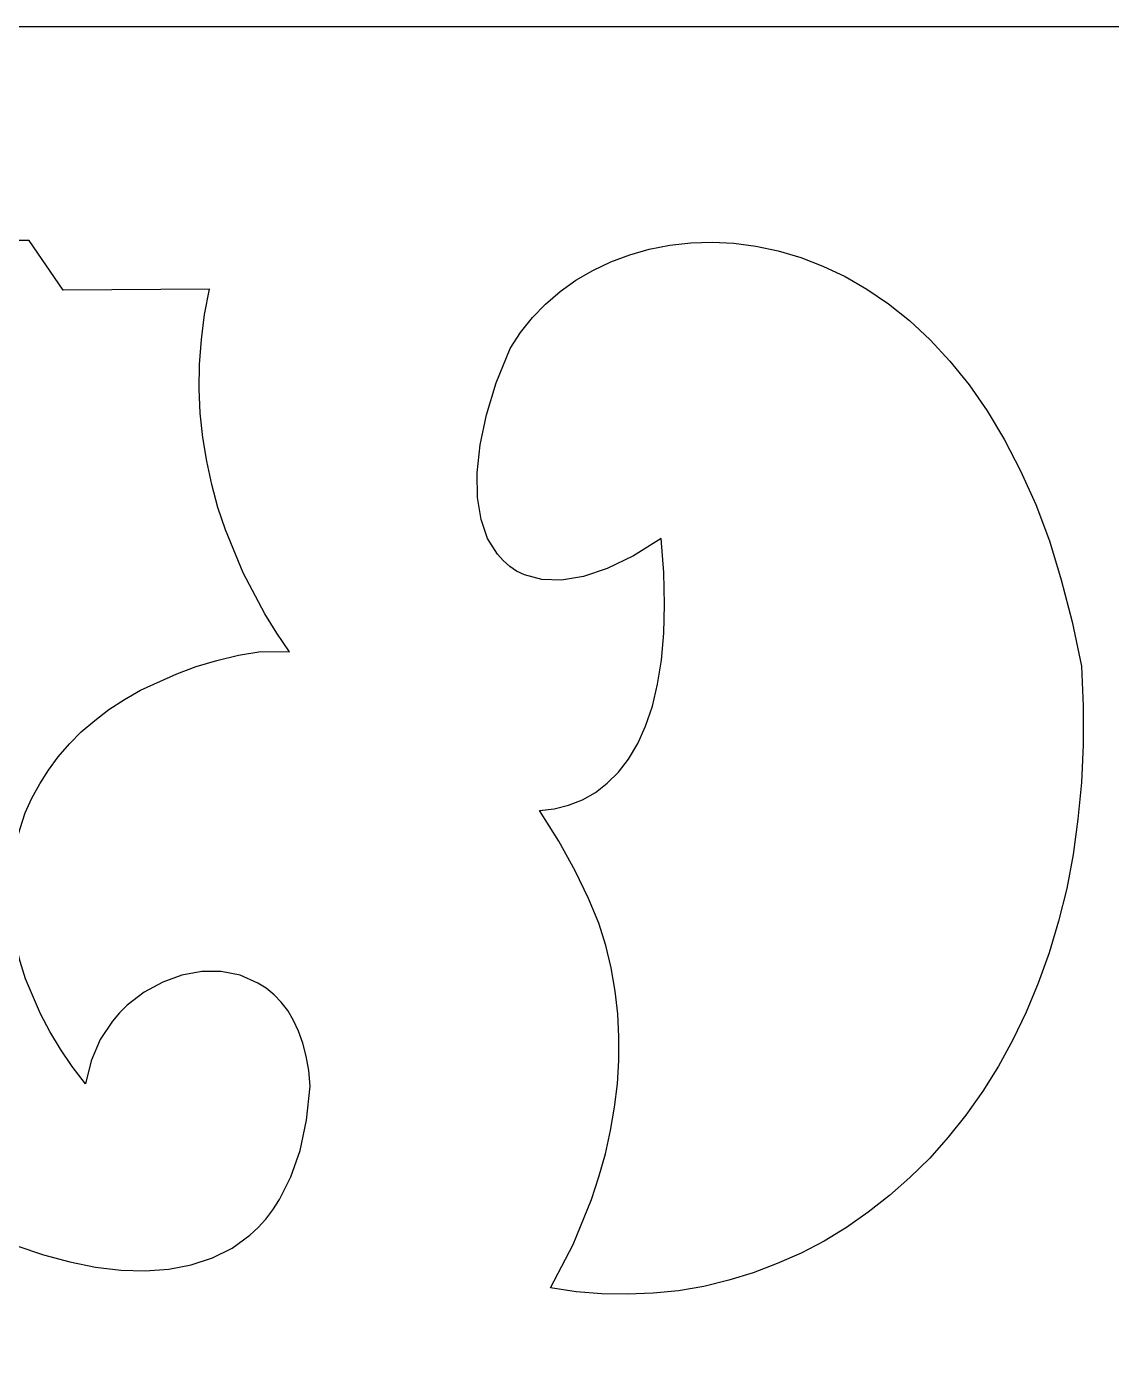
# Model space of a CAD drawing. Header units: centimetres. Extents: x -27.5 to -22.9, y -3.7 to 9.5.
# Drawn here: x -25.324 to -24.315, y 8.252 to 9.5 of the extents above; entities that cross this region are included whole.
import ezdxf

# ---------------------------------------------------------------- set-up
doc = ezdxf.new("R2010")
doc.units = ezdxf.units.CM
doc.header["$MEASUREMENT"] = 0
doc.layers.add('layer 1', color=7, linetype='Continuous')

msp = doc.modelspace()

# ---------------------------------------------------------------- linework, layer by layer
at = {"layer": 'layer 1', "color": 250}
for points, knots in [([(-27.5, 9.5), (-27.5, 9.5), (-27.5, 9.5), (-27.5, 9.5), (-27.5, 9.5), (-27.5, 9.5), (-22.86321, 9.5), (-22.86321, 9.5), (-22.86321, 9.5), (-22.86321, 9.5), (-22.86321, -3.74711), (-22.86321, -3.74711), (-22.86321, -3.74711), (-22.86321, -3.74711), (-27.5, -3.74711), (-27.5, -3.74711), (-27.5, -3.74711), (-27.5, -3.74711), (-27.5, 9.5), (-27.5, 9.5)], [0, 0, 0, 0, 0.1666667, 0.1666667, 0.1666667, 0.1666667, 0.3333333, 0.3333333, 0.3333333, 0.3333333, 0.5, 0.5, 0.5, 0.5, 0.6666667, 0.6666667, 0.6666667, 0.6666667, 1, 1, 1, 1]), ([(-26.00084, 9.30112), (-26.00084, 9.30112), (-26.00084, 9.30112), (-26.00084, 9.30112), (-26.00084, 9.30112), (-26.00084, 9.30112), (-25.32211, 9.30112), (-25.32211, 9.30112), (-25.32211, 9.30112), (-25.32211, 9.30112), (-25.29048, 9.25469), (-25.29048, 9.25469), (-25.29048, 9.25469), (-25.29048, 9.25469), (-25.15418, 9.25569), (-25.15418, 9.25569), (-25.15418, 9.25569), (-25.15418, 9.25569), (-25.15889, 9.23213), (-25.15889, 9.23213), (-25.15889, 9.23213), (-25.15889, 9.23213), (-25.16192, 9.2089), (-25.16192, 9.2089), (-25.16192, 9.2089), (-25.16192, 9.2089), (-25.1636, 9.1857), (-25.1636, 9.1857), (-25.1636, 9.1857), (-25.1636, 9.1857), (-25.16394, 9.16281), (-25.16394, 9.16281), (-25.16394, 9.16281), (-25.16394, 9.16281), (-25.16294, 9.14027), (-25.16294, 9.14027), (-25.16294, 9.14027), (-25.16294, 9.14027), (-25.16057, 9.11771), (-25.16057, 9.11771), (-25.16057, 9.11771), (-25.16057, 9.11771), (-25.15687, 9.09551), (-25.15687, 9.09551), (-25.15687, 9.09551), (-25.15687, 9.09551), (-25.15216, 9.07398), (-25.15216, 9.07398), (-25.15216, 9.07398), (-25.15216, 9.07398), (-25.14643, 9.05243), (-25.14643, 9.05243), (-25.14643, 9.05243), (-25.14643, 9.05243), (-25.13938, 9.03157), (-25.13938, 9.03157), (-25.13938, 9.03157), (-25.13938, 9.03157), (-25.12288, 8.99153), (-25.12288, 8.99153), (-25.12288, 8.99153), (-25.12288, 8.99153), (-25.1027, 8.95351), (-25.1027, 8.95351), (-25.1027, 8.95351), (-25.1027, 8.95351), (-25.09159, 8.93533), (-25.09159, 8.93533), (-25.09159, 8.93533), (-25.09159, 8.93533), (-25.07981, 8.91817), (-25.07981, 8.91817), (-25.07981, 8.91817), (-25.07981, 8.91817), (-25.1064, 8.91851), (-25.1064, 8.91851), (-25.1064, 8.91851), (-25.1064, 8.91851), (-25.12725, 8.91481), (-25.12725, 8.91481), (-25.12725, 8.91481), (-25.12725, 8.91481), (-25.14745, 8.91008), (-25.14745, 8.91008), (-25.14745, 8.91008), (-25.14745, 8.91008), (-25.16662, 8.90436), (-25.16662, 8.90436), (-25.16662, 8.90436), (-25.16662, 8.90436), (-25.18481, 8.89764), (-25.18481, 8.89764), (-25.18481, 8.89764), (-25.18481, 8.89764), (-25.21846, 8.88248), (-25.21846, 8.88248), (-25.21846, 8.88248), (-25.21846, 8.88248), (-25.2336, 8.87375), (-25.2336, 8.87375), (-25.2336, 8.87375), (-25.2336, 8.87375), (-25.24807, 8.86433), (-25.24807, 8.86433), (-25.24807, 8.86433), (-25.24807, 8.86433), (-25.26119, 8.85423), (-25.26119, 8.85423), (-25.26119, 8.85423), (-25.26119, 8.85423), (-25.27365, 8.84346), (-25.27365, 8.84346), (-25.27365, 8.84346), (-25.27365, 8.84346), (-25.28475, 8.83236), (-25.28475, 8.83236), (-25.28475, 8.83236), (-25.28475, 8.83236), (-25.29518, 8.82024), (-25.29518, 8.82024), (-25.29518, 8.82024), (-25.29518, 8.82024), (-25.30428, 8.80778), (-25.30428, 8.80778), (-25.30428, 8.80778), (-25.30428, 8.80778), (-25.31235, 8.795), (-25.31235, 8.795), (-25.31235, 8.795), (-25.31235, 8.795), (-25.31973, 8.78188), (-25.31973, 8.78188), (-25.31973, 8.78188), (-25.31973, 8.78188), (-25.32579, 8.76808), (-25.32579, 8.76808), (-25.32579, 8.76808), (-25.32579, 8.76808), (-25.33052, 8.75362), (-25.33052, 8.75362), (-25.33052, 8.75362), (-25.33052, 8.75362), (-25.33489, 8.73915), (-25.33489, 8.73915), (-25.33489, 8.73915), (-25.33489, 8.73915), (-25.33724, 8.72433), (-25.33724, 8.72433), (-25.33724, 8.72433), (-25.33724, 8.72433), (-25.33892, 8.70919), (-25.33892, 8.70919), (-25.33892, 8.70919), (-25.33892, 8.70919), (-25.33959, 8.69371), (-25.33959, 8.69371), (-25.33959, 8.69371), (-25.33959, 8.69371), (-25.33892, 8.67789), (-25.33892, 8.67789), (-25.33892, 8.67789), (-25.33892, 8.67789), (-25.33724, 8.66208), (-25.33724, 8.66208), (-25.33724, 8.66208), (-25.33724, 8.66208), (-25.33489, 8.64626), (-25.33489, 8.64626), (-25.33489, 8.64626), (-25.33489, 8.64626), (-25.33052, 8.62978), (-25.33052, 8.62978), (-25.33052, 8.62978), (-25.33052, 8.62978), (-25.32546, 8.61361), (-25.32546, 8.61361), (-25.32546, 8.61361), (-25.32546, 8.61361), (-25.31166, 8.58098), (-25.31166, 8.58098), (-25.31166, 8.58098), (-25.31166, 8.58098), (-25.30292, 8.5645), (-25.30292, 8.5645), (-25.30292, 8.5645), (-25.30292, 8.5645), (-25.29316, 8.54799), (-25.29316, 8.54799), (-25.29316, 8.54799), (-25.29316, 8.54799), (-25.28205, 8.53185), (-25.28205, 8.53185), (-25.28205, 8.53185), (-25.28205, 8.53185), (-25.26961, 8.5157), (-25.26961, 8.5157), (-25.26961, 8.5157), (-25.26961, 8.5157), (-25.26456, 8.53724), (-25.26456, 8.53724), (-25.26456, 8.53724), (-25.26456, 8.53724), (-25.25614, 8.55709), (-25.25614, 8.55709), (-25.25614, 8.55709), (-25.25614, 8.55709), (-25.2447, 8.57426), (-25.2447, 8.57426), (-25.2447, 8.57426), (-25.2447, 8.57426), (-25.23797, 8.582), (-25.23797, 8.582), (-25.23797, 8.582), (-25.23797, 8.582), (-25.23091, 8.58906), (-25.23091, 8.58906), (-25.23091, 8.58906), (-25.23091, 8.58906), (-25.21508, 8.60117), (-25.21508, 8.60117), (-25.21508, 8.60117), (-25.21508, 8.60117), (-25.19792, 8.61059), (-25.19792, 8.61059), (-25.19792, 8.61059), (-25.19792, 8.61059), (-25.18009, 8.61698), (-25.18009, 8.61698), (-25.18009, 8.61698), (-25.18009, 8.61698), (-25.16158, 8.62035), (-25.16158, 8.62035), (-25.16158, 8.62035), (-25.16158, 8.62035), (-25.14342, 8.62035), (-25.14342, 8.62035), (-25.14342, 8.62035), (-25.14342, 8.62035), (-25.12592, 8.61698), (-25.12592, 8.61698), (-25.12592, 8.61698), (-25.12592, 8.61698), (-25.10942, 8.60957), (-25.10942, 8.60957), (-25.10942, 8.60957), (-25.10942, 8.60957), (-25.10168, 8.60488), (-25.10168, 8.60488), (-25.10168, 8.60488), (-25.10168, 8.60488), (-25.09427, 8.59881), (-25.09427, 8.59881), (-25.09427, 8.59881), (-25.09427, 8.59881), (-25.08754, 8.59174), (-25.08754, 8.59174), (-25.08754, 8.59174), (-25.08754, 8.59174), (-25.08149, 8.58402), (-25.08149, 8.58402), (-25.08149, 8.58402), (-25.08149, 8.58402), (-25.0761, 8.57493), (-25.0761, 8.57493), (-25.0761, 8.57493), (-25.0761, 8.57493), (-25.07139, 8.56484), (-25.07139, 8.56484), (-25.07139, 8.56484), (-25.07139, 8.56484), (-25.06736, 8.55372), (-25.06736, 8.55372), (-25.06736, 8.55372), (-25.06736, 8.55372), (-25.06432, 8.54162), (-25.06432, 8.54162), (-25.06432, 8.54162), (-25.06432, 8.54162), (-25.06197, 8.52814), (-25.06197, 8.52814), (-25.06197, 8.52814), (-25.06197, 8.52814), (-25.06064, 8.51368), (-25.06064, 8.51368), (-25.06064, 8.51368), (-25.06064, 8.51368), (-25.06399, 8.48203), (-25.06399, 8.48203), (-25.06399, 8.48203), (-25.06399, 8.48203), (-25.07005, 8.45378), (-25.07005, 8.45378), (-25.07005, 8.45378), (-25.07005, 8.45378), (-25.07847, 8.42922), (-25.07847, 8.42922), (-25.07847, 8.42922), (-25.07847, 8.42922), (-25.08924, 8.40801), (-25.08924, 8.40801), (-25.08924, 8.40801), (-25.08924, 8.40801), (-25.09529, 8.39859), (-25.09529, 8.39859), (-25.09529, 8.39859), (-25.09529, 8.39859), (-25.10202, 8.38984), (-25.10202, 8.38984), (-25.10202, 8.38984), (-25.10202, 8.38984), (-25.10909, 8.38211), (-25.10909, 8.38211), (-25.10909, 8.38211), (-25.10909, 8.38211), (-25.11682, 8.37504), (-25.11682, 8.37504), (-25.11682, 8.37504), (-25.11682, 8.37504), (-25.13331, 8.36292), (-25.13331, 8.36292), (-25.13331, 8.36292), (-25.13331, 8.36292), (-25.1515, 8.35383), (-25.1515, 8.35383), (-25.1515, 8.35383), (-25.1515, 8.35383), (-25.17135, 8.34744), (-25.17135, 8.34744), (-25.17135, 8.34744), (-25.17135, 8.34744), (-25.19222, 8.3434), (-25.19222, 8.3434), (-25.19222, 8.3434), (-25.19222, 8.3434), (-25.21408, 8.34172), (-25.21408, 8.34172), (-25.21408, 8.34172), (-25.21408, 8.34172), (-25.23696, 8.34239), (-25.23696, 8.34239), (-25.23696, 8.34239), (-25.23696, 8.34239), (-25.26051, 8.34509), (-25.26051, 8.34509), (-25.26051, 8.34509), (-25.26051, 8.34509), (-25.28441, 8.35014), (-25.28441, 8.35014), (-25.28441, 8.35014), (-25.28441, 8.35014), (-25.30897, 8.35653), (-25.30897, 8.35653), (-25.30897, 8.35653), (-25.30897, 8.35653), (-25.33353, 8.36494), (-25.33353, 8.36494), (-25.33353, 8.36494), (-25.33353, 8.36494), (-25.34699, 8.37504), (-25.34699, 8.37504), (-25.34699, 8.37504), (-25.34699, 8.37504), (-25.35979, 8.38648), (-25.35979, 8.38648), (-25.35979, 8.38648), (-25.35979, 8.38648), (-25.37122, 8.39859), (-25.37122, 8.39859), (-25.37122, 8.39859), (-25.37122, 8.39859), (-25.382, 8.41205), (-25.382, 8.41205), (-25.382, 8.41205), (-25.382, 8.41205), (-25.39176, 8.42618), (-25.39176, 8.42618), (-25.39176, 8.42618), (-25.39176, 8.42618), (-25.40085, 8.44134), (-25.40085, 8.44134), (-25.40085, 8.44134), (-25.40085, 8.44134), (-25.41734, 8.47396), (-25.41734, 8.47396), (-25.41734, 8.47396), (-25.41734, 8.47396), (-25.43146, 8.50965), (-25.43146, 8.50965), (-25.43146, 8.50965), (-25.43146, 8.50965), (-25.44357, 8.54767), (-25.44357, 8.54767), (-25.44357, 8.54767), (-25.44357, 8.54767), (-25.45502, 8.58771), (-25.45502, 8.58771), (-25.45502, 8.58771), (-25.45502, 8.58771), (-25.46511, 8.62944), (-25.46511, 8.62944), (-25.46511, 8.62944), (-25.46511, 8.62944), (-25.48599, 8.7156), (-25.48599, 8.7156), (-25.48599, 8.7156), (-25.48599, 8.7156), (-25.49707, 8.75934), (-25.49707, 8.75934), (-25.49707, 8.75934), (-25.49707, 8.75934), (-25.50921, 8.80275), (-25.50921, 8.80275), (-25.50921, 8.80275), (-25.50921, 8.80275), (-25.52333, 8.84582), (-25.52333, 8.84582), (-25.52333, 8.84582), (-25.52333, 8.84582), (-25.53981, 8.88787), (-25.53981, 8.88787), (-25.53981, 8.88787), (-25.53981, 8.88787), (-25.55866, 8.9286), (-25.55866, 8.9286), (-25.55866, 8.9286), (-25.55866, 8.9286), (-25.56942, 8.94812), (-25.56942, 8.94812), (-25.56942, 8.94812), (-25.56942, 8.94812), (-25.5812, 8.96731), (-25.5812, 8.96731), (-25.5812, 8.96731), (-25.5812, 8.96731), (-25.6216, 9.02551), (-25.6216, 9.02551), (-25.6216, 9.02551), (-25.6216, 9.02551), (-25.64178, 9.05277), (-25.64178, 9.05277), (-25.64178, 9.05277), (-25.64178, 9.05277), (-25.66265, 9.07868), (-25.66265, 9.07868), (-25.66265, 9.07868), (-25.66265, 9.07868), (-25.68352, 9.10359), (-25.68352, 9.10359), (-25.68352, 9.10359), (-25.68352, 9.10359), (-25.70539, 9.12747), (-25.70539, 9.12747), (-25.70539, 9.12747), (-25.70539, 9.12747), (-25.72793, 9.15004), (-25.72793, 9.15004), (-25.72793, 9.15004), (-25.72793, 9.15004), (-25.75149, 9.17122), (-25.75149, 9.17122), (-25.75149, 9.17122), (-25.75149, 9.17122), (-25.77637, 9.19142), (-25.77637, 9.19142), (-25.77637, 9.19142), (-25.77637, 9.19142), (-25.80297, 9.21058), (-25.80297, 9.21058), (-25.80297, 9.21058), (-25.80297, 9.21058), (-25.8309, 9.22843), (-25.8309, 9.22843), (-25.8309, 9.22843), (-25.8309, 9.22843), (-25.86052, 9.24525), (-25.86052, 9.24525), (-25.86052, 9.24525), (-25.86052, 9.24525), (-25.89215, 9.26107), (-25.89215, 9.26107), (-25.89215, 9.26107), (-25.89215, 9.26107), (-25.92614, 9.27554), (-25.92614, 9.27554), (-25.92614, 9.27554), (-25.92614, 9.27554), (-25.96214, 9.289), (-25.96214, 9.289), (-25.96214, 9.289), (-25.96214, 9.289), (-26.00084, 9.30112), (-26.00084, 9.30112)], [0, 0, 0, 0, 0.0080645, 0.0080645, 0.0080645, 0.0080645, 0.016129, 0.016129, 0.016129, 0.016129, 0.0241935, 0.0241935, 0.0241935, 0.0241935, 0.0322581, 0.0322581, 0.0322581, 0.0322581, 0.0403226, 0.0403226, 0.0403226, 0.0403226, 0.0483871, 0.0483871, 0.0483871, 0.0483871, 0.0564516, 0.0564516, 0.0564516, 0.0564516, 0.0645161, 0.0645161, 0.0645161, 0.0645161, 0.0725806, 0.0725806, 0.0725806, 0.0725806, 0.0806452, 0.0806452, 0.0806452, 0.0806452, 0.0887097, 0.0887097, 0.0887097, 0.0887097, 0.0967742, 0.0967742, 0.0967742, 0.0967742, 0.1048387, 0.1048387, 0.1048387, 0.1048387, 0.1129032, 0.1129032, 0.1129032, 0.1129032, 0.1209677, 0.1209677, 0.1209677, 0.1209677, 0.1290323, 0.1290323, 0.1290323, 0.1290323, 0.1370968, 0.1370968, 0.1370968, 0.1370968, 0.1451613, 0.1451613, 0.1451613, 0.1451613, 0.1532258, 0.1532258, 0.1532258, 0.1532258, 0.1612903, 0.1612903, 0.1612903, 0.1612903, 0.1693548, 0.1693548, 0.1693548, 0.1693548, 0.1774194, 0.1774194, 0.1774194, 0.1774194, 0.1854839, 0.1854839, 0.1854839, 0.1854839, 0.1935484, 0.1935484, 0.1935484, 0.1935484, 0.2016129, 0.2016129, 0.2016129, 0.2016129, 0.2096774, 0.2096774, 0.2096774, 0.2096774, 0.2177419, 0.2177419, 0.2177419, 0.2177419, 0.2258065, 0.2258065, 0.2258065, 0.2258065, 0.233871, 0.233871, 0.233871, 0.233871, 0.2419355, 0.2419355, 0.2419355, 0.2419355, 0.25, 0.25, 0.25, 0.25, 0.2580645, 0.2580645, 0.2580645, 0.2580645, 0.266129, 0.266129, 0.266129, 0.266129, 0.2741935, 0.2741935, 0.2741935, 0.2741935, 0.2822581, 0.2822581, 0.2822581, 0.2822581, 0.2903226, 0.2903226, 0.2903226, 0.2903226, 0.2983871, 0.2983871, 0.2983871, 0.2983871, 0.3064516, 0.3064516, 0.3064516, 0.3064516, 0.3145161, 0.3145161, 0.3145161, 0.3145161, 0.3225806, 0.3225806, 0.3225806, 0.3225806, 0.3306452, 0.3306452, 0.3306452, 0.3306452, 0.3387097, 0.3387097, 0.3387097, 0.3387097, 0.3467742, 0.3467742, 0.3467742, 0.3467742, 0.3548387, 0.3548387, 0.3548387, 0.3548387, 0.3629032, 0.3629032, 0.3629032, 0.3629032, 0.3709677, 0.3709677, 0.3709677, 0.3709677, 0.3790323, 0.3790323, 0.3790323, 0.3790323, 0.3870968, 0.3870968, 0.3870968, 0.3870968, 0.3951613, 0.3951613, 0.3951613, 0.3951613, 0.4032258, 0.4032258, 0.4032258, 0.4032258, 0.4112903, 0.4112903, 0.4112903, 0.4112903, 0.4193548, 0.4193548, 0.4193548, 0.4193548, 0.4274194, 0.4274194, 0.4274194, 0.4274194, 0.4354839, 0.4354839, 0.4354839, 0.4354839, 0.4435484, 0.4435484, 0.4435484, 0.4435484, 0.4516129, 0.4516129, 0.4516129, 0.4516129, 0.4596774, 0.4596774, 0.4596774, 0.4596774, 0.4677419, 0.4677419, 0.4677419, 0.4677419, 0.4758065, 0.4758065, 0.4758065, 0.4758065, 0.483871, 0.483871, 0.483871, 0.483871, 0.4919355, 0.4919355, 0.4919355, 0.4919355, 0.5, 0.5, 0.5, 0.5, 0.5080645, 0.5080645, 0.5080645, 0.5080645, 0.516129, 0.516129, 0.516129, 0.516129, 0.5241935, 0.5241935, 0.5241935, 0.5241935, 0.5322581, 0.5322581, 0.5322581, 0.5322581, 0.5403226, 0.5403226, 0.5403226, 0.5403226, 0.5483871, 0.5483871, 0.5483871, 0.5483871, 0.5564516, 0.5564516, 0.5564516, 0.5564516, 0.5645161, 0.5645161, 0.5645161, 0.5645161, 0.5725806, 0.5725806, 0.5725806, 0.5725806, 0.5806452, 0.5806452, 0.5806452, 0.5806452, 0.5887097, 0.5887097, 0.5887097, 0.5887097, 0.5967742, 0.5967742, 0.5967742, 0.5967742, 0.6048387, 0.6048387, 0.6048387, 0.6048387, 0.6129032, 0.6129032, 0.6129032, 0.6129032, 0.6209677, 0.6209677, 0.6209677, 0.6209677, 0.6290323, 0.6290323, 0.6290323, 0.6290323, 0.6370968, 0.6370968, 0.6370968, 0.6370968, 0.6451613, 0.6451613, 0.6451613, 0.6451613, 0.6532258, 0.6532258, 0.6532258, 0.6532258, 0.6612903, 0.6612903, 0.6612903, 0.6612903, 0.6693548, 0.6693548, 0.6693548, 0.6693548, 0.6774194, 0.6774194, 0.6774194, 0.6774194, 0.6854839, 0.6854839, 0.6854839, 0.6854839, 0.6935484, 0.6935484, 0.6935484, 0.6935484, 0.7016129, 0.7016129, 0.7016129, 0.7016129, 0.7096774, 0.7096774, 0.7096774, 0.7096774, 0.7177419, 0.7177419, 0.7177419, 0.7177419, 0.7258065, 0.7258065, 0.7258065, 0.7258065, 0.733871, 0.733871, 0.733871, 0.733871, 0.7419355, 0.7419355, 0.7419355, 0.7419355, 0.75, 0.75, 0.75, 0.75, 0.7580645, 0.7580645, 0.7580645, 0.7580645, 0.766129, 0.766129, 0.766129, 0.766129, 0.7741935, 0.7741935, 0.7741935, 0.7741935, 0.7822581, 0.7822581, 0.7822581, 0.7822581, 0.7903226, 0.7903226, 0.7903226, 0.7903226, 0.7983871, 0.7983871, 0.7983871, 0.7983871, 0.8064516, 0.8064516, 0.8064516, 0.8064516, 0.8145161, 0.8145161, 0.8145161, 0.8145161, 0.8225806, 0.8225806, 0.8225806, 0.8225806, 0.8306452, 0.8306452, 0.8306452, 0.8306452, 0.8387097, 0.8387097, 0.8387097, 0.8387097, 0.8467742, 0.8467742, 0.8467742, 0.8467742, 0.8548387, 0.8548387, 0.8548387, 0.8548387, 0.8629032, 0.8629032, 0.8629032, 0.8629032, 0.8709677, 0.8709677, 0.8709677, 0.8709677, 0.8790323, 0.8790323, 0.8790323, 0.8790323, 0.8870968, 0.8870968, 0.8870968, 0.8870968, 0.8951613, 0.8951613, 0.8951613, 0.8951613, 0.9032258, 0.9032258, 0.9032258, 0.9032258, 0.9112903, 0.9112903, 0.9112903, 0.9112903, 0.9193548, 0.9193548, 0.9193548, 0.9193548, 0.9274194, 0.9274194, 0.9274194, 0.9274194, 0.9354839, 0.9354839, 0.9354839, 0.9354839, 0.9435484, 0.9435484, 0.9435484, 0.9435484, 0.9516129, 0.9516129, 0.9516129, 0.9516129, 0.9596774, 0.9596774, 0.9596774, 0.9596774, 0.9677419, 0.9677419, 0.9677419, 0.9677419, 0.9758065, 0.9758065, 0.9758065, 0.9758065, 0.983871, 0.983871, 0.983871, 0.983871, 1, 1, 1, 1]), ([(-24.83686, 8.3259), (-24.83686, 8.3259), (-24.83686, 8.3259), (-24.83686, 8.3259), (-24.83686, 8.3259), (-24.83686, 8.3259), (-24.81297, 8.3222), (-24.81297, 8.3222), (-24.81297, 8.3222), (-24.81297, 8.3222), (-24.78906, 8.32019), (-24.78906, 8.32019), (-24.78906, 8.32019), (-24.78906, 8.32019), (-24.76517, 8.31985), (-24.76517, 8.31985), (-24.76517, 8.31985), (-24.76517, 8.31985), (-24.74127, 8.32087), (-24.74127, 8.32087), (-24.74127, 8.32087), (-24.74127, 8.32087), (-24.71772, 8.32322), (-24.71772, 8.32322), (-24.71772, 8.32322), (-24.71772, 8.32322), (-24.69417, 8.32726), (-24.69417, 8.32726), (-24.69417, 8.32726), (-24.69417, 8.32726), (-24.67094, 8.33297), (-24.67094, 8.33297), (-24.67094, 8.33297), (-24.67094, 8.33297), (-24.64808, 8.3397), (-24.64808, 8.3397), (-24.64808, 8.3397), (-24.64808, 8.3397), (-24.62585, 8.34846), (-24.62585, 8.34846), (-24.62585, 8.34846), (-24.62585, 8.34846), (-24.60365, 8.35822), (-24.60365, 8.35822), (-24.60365, 8.35822), (-24.60365, 8.35822), (-24.58212, 8.36931), (-24.58212, 8.36931), (-24.58212, 8.36931), (-24.58212, 8.36931), (-24.56124, 8.38211), (-24.56124, 8.38211), (-24.56124, 8.38211), (-24.56124, 8.38211), (-24.54105, 8.39624), (-24.54105, 8.39624), (-24.54105, 8.39624), (-24.54105, 8.39624), (-24.5212, 8.41172), (-24.5212, 8.41172), (-24.5212, 8.41172), (-24.5212, 8.41172), (-24.50235, 8.42854), (-24.50235, 8.42854), (-24.50235, 8.42854), (-24.50235, 8.42854), (-24.48385, 8.44673), (-24.48385, 8.44673), (-24.48385, 8.44673), (-24.48385, 8.44673), (-24.46668, 8.46624), (-24.46668, 8.46624), (-24.46668, 8.46624), (-24.46668, 8.46624), (-24.4502, 8.48676), (-24.4502, 8.48676), (-24.4502, 8.48676), (-24.4502, 8.48676), (-24.43438, 8.50897), (-24.43438, 8.50897), (-24.43438, 8.50897), (-24.43438, 8.50897), (-24.41992, 8.53219), (-24.41992, 8.53219), (-24.41992, 8.53219), (-24.41992, 8.53219), (-24.40646, 8.55676), (-24.40646, 8.55676), (-24.40646, 8.55676), (-24.40646, 8.55676), (-24.394, 8.58267), (-24.394, 8.58267), (-24.394, 8.58267), (-24.394, 8.58267), (-24.3829, 8.60957), (-24.3829, 8.60957), (-24.3829, 8.60957), (-24.3829, 8.60957), (-24.37281, 8.63786), (-24.37281, 8.63786), (-24.37281, 8.63786), (-24.37281, 8.63786), (-24.36405, 8.66714), (-24.36405, 8.66714), (-24.36405, 8.66714), (-24.36405, 8.66714), (-24.35631, 8.69777), (-24.35631, 8.69777), (-24.35631, 8.69777), (-24.35631, 8.69777), (-24.35025, 8.72939), (-24.35025, 8.72939), (-24.35025, 8.72939), (-24.35025, 8.72939), (-24.34588, 8.76235), (-24.34588, 8.76235), (-24.34588, 8.76235), (-24.34588, 8.76235), (-24.34252, 8.79634), (-24.34252, 8.79634), (-24.34252, 8.79634), (-24.34252, 8.79634), (-24.34116, 8.83134), (-24.34116, 8.83134), (-24.34116, 8.83134), (-24.34116, 8.83134), (-24.34116, 8.86736), (-24.34116, 8.86736), (-24.34116, 8.86736), (-24.34116, 8.86736), (-24.34252, 8.90471), (-24.34252, 8.90471), (-24.34252, 8.90471), (-24.34252, 8.90471), (-24.35125, 8.9461), (-24.35125, 8.9461), (-24.35125, 8.9461), (-24.35125, 8.9461), (-24.36137, 8.98514), (-24.36137, 8.98514), (-24.36137, 8.98514), (-24.36137, 8.98514), (-24.37246, 9.02147), (-24.37246, 9.02147), (-24.37246, 9.02147), (-24.37246, 9.02147), (-24.38525, 9.05512), (-24.38525, 9.05512), (-24.38525, 9.05512), (-24.38525, 9.05512), (-24.39939, 9.08642), (-24.39939, 9.08642), (-24.39939, 9.08642), (-24.39939, 9.08642), (-24.4142, 9.11537), (-24.4142, 9.11537), (-24.4142, 9.11537), (-24.4142, 9.11537), (-24.43034, 9.14229), (-24.43034, 9.14229), (-24.43034, 9.14229), (-24.43034, 9.14229), (-24.44717, 9.16651), (-24.44717, 9.16651), (-24.44717, 9.16651), (-24.44717, 9.16651), (-24.465, 9.18872), (-24.465, 9.18872), (-24.465, 9.18872), (-24.465, 9.18872), (-24.48352, 9.20857), (-24.48352, 9.20857), (-24.48352, 9.20857), (-24.48352, 9.20857), (-24.5027, 9.22642), (-24.5027, 9.22642), (-24.5027, 9.22642), (-24.5027, 9.22642), (-24.52222, 9.24222), (-24.52222, 9.24222), (-24.52222, 9.24222), (-24.52222, 9.24222), (-24.5424, 9.25569), (-24.5424, 9.25569), (-24.5424, 9.25569), (-24.5424, 9.25569), (-24.56259, 9.26746), (-24.56259, 9.26746), (-24.56259, 9.26746), (-24.56259, 9.26746), (-24.58344, 9.27722), (-24.58344, 9.27722), (-24.58344, 9.27722), (-24.58344, 9.27722), (-24.60398, 9.28529), (-24.60398, 9.28529), (-24.60398, 9.28529), (-24.60398, 9.28529), (-24.62485, 9.29137), (-24.62485, 9.29137), (-24.62485, 9.29137), (-24.62485, 9.29137), (-24.6457, 9.29573), (-24.6457, 9.29573), (-24.6457, 9.29573), (-24.6457, 9.29573), (-24.66624, 9.29842), (-24.66624, 9.29842), (-24.66624, 9.29842), (-24.66624, 9.29842), (-24.68643, 9.29944), (-24.68643, 9.29944), (-24.68643, 9.29944), (-24.68643, 9.29944), (-24.70628, 9.29876), (-24.70628, 9.29876), (-24.70628, 9.29876), (-24.70628, 9.29876), (-24.7258, 9.29674), (-24.7258, 9.29674), (-24.7258, 9.29674), (-24.7258, 9.29674), (-24.74498, 9.29305), (-24.74498, 9.29305), (-24.74498, 9.29305), (-24.74498, 9.29305), (-24.76315, 9.28764), (-24.76315, 9.28764), (-24.76315, 9.28764), (-24.76315, 9.28764), (-24.78065, 9.28125), (-24.78065, 9.28125), (-24.78065, 9.28125), (-24.78065, 9.28125), (-24.79748, 9.27318), (-24.79748, 9.27318), (-24.79748, 9.27318), (-24.79748, 9.27318), (-24.8133, 9.26409), (-24.8133, 9.26409), (-24.8133, 9.26409), (-24.8133, 9.26409), (-24.82777, 9.25366), (-24.82777, 9.25366), (-24.82777, 9.25366), (-24.82777, 9.25366), (-24.84157, 9.24189), (-24.84157, 9.24189), (-24.84157, 9.24189), (-24.84157, 9.24189), (-24.85367, 9.22944), (-24.85367, 9.22944), (-24.85367, 9.22944), (-24.85367, 9.22944), (-24.86479, 9.21531), (-24.86479, 9.21531), (-24.86479, 9.21531), (-24.86479, 9.21531), (-24.87454, 9.20052), (-24.87454, 9.20052), (-24.87454, 9.20052), (-24.87454, 9.20052), (-24.88732, 9.16853), (-24.88732, 9.16853), (-24.88732, 9.16853), (-24.88732, 9.16853), (-24.89642, 9.13859), (-24.89642, 9.13859), (-24.89642, 9.13859), (-24.89642, 9.13859), (-24.90247, 9.11064), (-24.90247, 9.11064), (-24.90247, 9.11064), (-24.90247, 9.11064), (-24.90515, 9.08474), (-24.90515, 9.08474), (-24.90515, 9.08474), (-24.90515, 9.08474), (-24.90483, 9.06186), (-24.90483, 9.06186), (-24.90483, 9.06186), (-24.90483, 9.06186), (-24.90145, 9.04133), (-24.90145, 9.04133), (-24.90145, 9.04133), (-24.90145, 9.04133), (-24.89539, 9.02349), (-24.89539, 9.02349), (-24.89539, 9.02349), (-24.89539, 9.02349), (-24.88632, 9.00903), (-24.88632, 9.00903), (-24.88632, 9.00903), (-24.88632, 9.00903), (-24.88093, 9.00297), (-24.88093, 9.00297), (-24.88093, 9.00297), (-24.88093, 9.00297), (-24.87488, 8.99758), (-24.87488, 8.99758), (-24.87488, 8.99758), (-24.87488, 8.99758), (-24.86847, 8.99321), (-24.86847, 8.99321), (-24.86847, 8.99321), (-24.86847, 8.99321), (-24.86108, 8.98985), (-24.86108, 8.98985), (-24.86108, 8.98985), (-24.86108, 8.98985), (-24.84491, 8.98548), (-24.84491, 8.98548), (-24.84491, 8.98548), (-24.84491, 8.98548), (-24.82677, 8.98478), (-24.82677, 8.98478), (-24.82677, 8.98478), (-24.82677, 8.98478), (-24.80623, 8.98816), (-24.80623, 8.98816), (-24.80623, 8.98816), (-24.80623, 8.98816), (-24.784, 8.99556), (-24.784, 8.99556), (-24.784, 8.99556), (-24.784, 8.99556), (-24.75978, 9.00734), (-24.75978, 9.00734), (-24.75978, 9.00734), (-24.75978, 9.00734), (-24.73388, 9.02349), (-24.73388, 9.02349), (-24.73388, 9.02349), (-24.73388, 9.02349), (-24.73152, 8.99186), (-24.73152, 8.99186), (-24.73152, 8.99186), (-24.73152, 8.99186), (-24.73085, 8.96225), (-24.73085, 8.96225), (-24.73085, 8.96225), (-24.73085, 8.96225), (-24.73152, 8.93533), (-24.73152, 8.93533), (-24.73152, 8.93533), (-24.73152, 8.93533), (-24.73354, 8.91044), (-24.73354, 8.91044), (-24.73354, 8.91044), (-24.73354, 8.91044), (-24.73724, 8.88787), (-24.73724, 8.88787), (-24.73724, 8.88787), (-24.73724, 8.88787), (-24.74195, 8.86736), (-24.74195, 8.86736), (-24.74195, 8.86736), (-24.74195, 8.86736), (-24.74834, 8.84884), (-24.74834, 8.84884), (-24.74834, 8.84884), (-24.74834, 8.84884), (-24.75574, 8.8327), (-24.75574, 8.8327), (-24.75574, 8.8327), (-24.75574, 8.8327), (-24.76417, 8.81823), (-24.76417, 8.81823), (-24.76417, 8.81823), (-24.76417, 8.81823), (-24.77358, 8.8061), (-24.77358, 8.8061), (-24.77358, 8.8061), (-24.77358, 8.8061), (-24.784, 8.79567), (-24.784, 8.79567), (-24.784, 8.79567), (-24.784, 8.79567), (-24.79512, 8.78693), (-24.79512, 8.78693), (-24.79512, 8.78693), (-24.79512, 8.78693), (-24.80724, 8.78019), (-24.80724, 8.78019), (-24.80724, 8.78019), (-24.80724, 8.78019), (-24.82002, 8.77515), (-24.82002, 8.77515), (-24.82002, 8.77515), (-24.82002, 8.77515), (-24.83348, 8.77178), (-24.83348, 8.77178), (-24.83348, 8.77178), (-24.83348, 8.77178), (-24.84728, 8.77043), (-24.84728, 8.77043), (-24.84728, 8.77043), (-24.84728, 8.77043), (-24.82911, 8.74184), (-24.82911, 8.74184), (-24.82911, 8.74184), (-24.82911, 8.74184), (-24.81397, 8.71425), (-24.81397, 8.71425), (-24.81397, 8.71425), (-24.81397, 8.71425), (-24.80152, 8.68834), (-24.80152, 8.68834), (-24.80152, 8.68834), (-24.80152, 8.68834), (-24.79177, 8.66545), (-24.79177, 8.66545), (-24.79177, 8.66545), (-24.79177, 8.66545), (-24.78536, 8.64458), (-24.78536, 8.64458), (-24.78536, 8.64458), (-24.78536, 8.64458), (-24.78032, 8.62373), (-24.78032, 8.62373), (-24.78032, 8.62373), (-24.78032, 8.62373), (-24.77661, 8.60219), (-24.77661, 8.60219), (-24.77661, 8.60219), (-24.77661, 8.60219), (-24.77426, 8.58098), (-24.77426, 8.58098), (-24.77426, 8.58098), (-24.77426, 8.58098), (-24.77324, 8.55945), (-24.77324, 8.55945), (-24.77324, 8.55945), (-24.77324, 8.55945), (-24.77324, 8.53757), (-24.77324, 8.53757), (-24.77324, 8.53757), (-24.77324, 8.53757), (-24.7746, 8.5157), (-24.7746, 8.5157), (-24.7746, 8.5157), (-24.7746, 8.5157), (-24.77729, 8.49417), (-24.77729, 8.49417), (-24.77729, 8.49417), (-24.77729, 8.49417), (-24.78098, 8.47228), (-24.78098, 8.47228), (-24.78098, 8.47228), (-24.78098, 8.47228), (-24.78569, 8.45076), (-24.78569, 8.45076), (-24.78569, 8.45076), (-24.78569, 8.45076), (-24.79177, 8.42922), (-24.79177, 8.42922), (-24.79177, 8.42922), (-24.79177, 8.42922), (-24.79882, 8.40801), (-24.79882, 8.40801), (-24.79882, 8.40801), (-24.79882, 8.40801), (-24.81565, 8.3663), (-24.81565, 8.3663), (-24.81565, 8.3663), (-24.81565, 8.3663), (-24.83686, 8.3259), (-24.83686, 8.3259)], [0, 0, 0, 0, 0.0084746, 0.0084746, 0.0084746, 0.0084746, 0.0169492, 0.0169492, 0.0169492, 0.0169492, 0.0254237, 0.0254237, 0.0254237, 0.0254237, 0.0338983, 0.0338983, 0.0338983, 0.0338983, 0.0423729, 0.0423729, 0.0423729, 0.0423729, 0.0508475, 0.0508475, 0.0508475, 0.0508475, 0.059322, 0.059322, 0.059322, 0.059322, 0.0677966, 0.0677966, 0.0677966, 0.0677966, 0.0762712, 0.0762712, 0.0762712, 0.0762712, 0.0847458, 0.0847458, 0.0847458, 0.0847458, 0.0932203, 0.0932203, 0.0932203, 0.0932203, 0.1016949, 0.1016949, 0.1016949, 0.1016949, 0.1101695, 0.1101695, 0.1101695, 0.1101695, 0.1186441, 0.1186441, 0.1186441, 0.1186441, 0.1271186, 0.1271186, 0.1271186, 0.1271186, 0.1355932, 0.1355932, 0.1355932, 0.1355932, 0.1440678, 0.1440678, 0.1440678, 0.1440678, 0.1525424, 0.1525424, 0.1525424, 0.1525424, 0.1610169, 0.1610169, 0.1610169, 0.1610169, 0.1694915, 0.1694915, 0.1694915, 0.1694915, 0.1779661, 0.1779661, 0.1779661, 0.1779661, 0.1864407, 0.1864407, 0.1864407, 0.1864407, 0.1949153, 0.1949153, 0.1949153, 0.1949153, 0.2033898, 0.2033898, 0.2033898, 0.2033898, 0.2118644, 0.2118644, 0.2118644, 0.2118644, 0.220339, 0.220339, 0.220339, 0.220339, 0.2288136, 0.2288136, 0.2288136, 0.2288136, 0.2372881, 0.2372881, 0.2372881, 0.2372881, 0.2457627, 0.2457627, 0.2457627, 0.2457627, 0.2542373, 0.2542373, 0.2542373, 0.2542373, 0.2627119, 0.2627119, 0.2627119, 0.2627119, 0.2711864, 0.2711864, 0.2711864, 0.2711864, 0.279661, 0.279661, 0.279661, 0.279661, 0.2881356, 0.2881356, 0.2881356, 0.2881356, 0.2966102, 0.2966102, 0.2966102, 0.2966102, 0.3050847, 0.3050847, 0.3050847, 0.3050847, 0.3135593, 0.3135593, 0.3135593, 0.3135593, 0.3220339, 0.3220339, 0.3220339, 0.3220339, 0.3305085, 0.3305085, 0.3305085, 0.3305085, 0.3389831, 0.3389831, 0.3389831, 0.3389831, 0.3474576, 0.3474576, 0.3474576, 0.3474576, 0.3559322, 0.3559322, 0.3559322, 0.3559322, 0.3644068, 0.3644068, 0.3644068, 0.3644068, 0.3728814, 0.3728814, 0.3728814, 0.3728814, 0.3813559, 0.3813559, 0.3813559, 0.3813559, 0.3898305, 0.3898305, 0.3898305, 0.3898305, 0.3983051, 0.3983051, 0.3983051, 0.3983051, 0.4067797, 0.4067797, 0.4067797, 0.4067797, 0.4152542, 0.4152542, 0.4152542, 0.4152542, 0.4237288, 0.4237288, 0.4237288, 0.4237288, 0.4322034, 0.4322034, 0.4322034, 0.4322034, 0.440678, 0.440678, 0.440678, 0.440678, 0.4491525, 0.4491525, 0.4491525, 0.4491525, 0.4576271, 0.4576271, 0.4576271, 0.4576271, 0.4661017, 0.4661017, 0.4661017, 0.4661017, 0.4745763, 0.4745763, 0.4745763, 0.4745763, 0.4830508, 0.4830508, 0.4830508, 0.4830508, 0.4915254, 0.4915254, 0.4915254, 0.4915254, 0.5, 0.5, 0.5, 0.5, 0.5084746, 0.5084746, 0.5084746, 0.5084746, 0.5169492, 0.5169492, 0.5169492, 0.5169492, 0.5254237, 0.5254237, 0.5254237, 0.5254237, 0.5338983, 0.5338983, 0.5338983, 0.5338983, 0.5423729, 0.5423729, 0.5423729, 0.5423729, 0.5508475, 0.5508475, 0.5508475, 0.5508475, 0.559322, 0.559322, 0.559322, 0.559322, 0.5677966, 0.5677966, 0.5677966, 0.5677966, 0.5762712, 0.5762712, 0.5762712, 0.5762712, 0.5847458, 0.5847458, 0.5847458, 0.5847458, 0.5932203, 0.5932203, 0.5932203, 0.5932203, 0.6016949, 0.6016949, 0.6016949, 0.6016949, 0.6101695, 0.6101695, 0.6101695, 0.6101695, 0.6186441, 0.6186441, 0.6186441, 0.6186441, 0.6271186, 0.6271186, 0.6271186, 0.6271186, 0.6355932, 0.6355932, 0.6355932, 0.6355932, 0.6440678, 0.6440678, 0.6440678, 0.6440678, 0.6525424, 0.6525424, 0.6525424, 0.6525424, 0.6610169, 0.6610169, 0.6610169, 0.6610169, 0.6694915, 0.6694915, 0.6694915, 0.6694915, 0.6779661, 0.6779661, 0.6779661, 0.6779661, 0.6864407, 0.6864407, 0.6864407, 0.6864407, 0.6949153, 0.6949153, 0.6949153, 0.6949153, 0.7033898, 0.7033898, 0.7033898, 0.7033898, 0.7118644, 0.7118644, 0.7118644, 0.7118644, 0.720339, 0.720339, 0.720339, 0.720339, 0.7288136, 0.7288136, 0.7288136, 0.7288136, 0.7372881, 0.7372881, 0.7372881, 0.7372881, 0.7457627, 0.7457627, 0.7457627, 0.7457627, 0.7542373, 0.7542373, 0.7542373, 0.7542373, 0.7627119, 0.7627119, 0.7627119, 0.7627119, 0.7711864, 0.7711864, 0.7711864, 0.7711864, 0.779661, 0.779661, 0.779661, 0.779661, 0.7881356, 0.7881356, 0.7881356, 0.7881356, 0.7966102, 0.7966102, 0.7966102, 0.7966102, 0.8050847, 0.8050847, 0.8050847, 0.8050847, 0.8135593, 0.8135593, 0.8135593, 0.8135593, 0.8220339, 0.8220339, 0.8220339, 0.8220339, 0.8305085, 0.8305085, 0.8305085, 0.8305085, 0.8389831, 0.8389831, 0.8389831, 0.8389831, 0.8474576, 0.8474576, 0.8474576, 0.8474576, 0.8559322, 0.8559322, 0.8559322, 0.8559322, 0.8644068, 0.8644068, 0.8644068, 0.8644068, 0.8728814, 0.8728814, 0.8728814, 0.8728814, 0.8813559, 0.8813559, 0.8813559, 0.8813559, 0.8898305, 0.8898305, 0.8898305, 0.8898305, 0.8983051, 0.8983051, 0.8983051, 0.8983051, 0.9067797, 0.9067797, 0.9067797, 0.9067797, 0.9152542, 0.9152542, 0.9152542, 0.9152542, 0.9237288, 0.9237288, 0.9237288, 0.9237288, 0.9322034, 0.9322034, 0.9322034, 0.9322034, 0.940678, 0.940678, 0.940678, 0.940678, 0.9491525, 0.9491525, 0.9491525, 0.9491525, 0.9576271, 0.9576271, 0.9576271, 0.9576271, 0.9661017, 0.9661017, 0.9661017, 0.9661017, 0.9745763, 0.9745763, 0.9745763, 0.9745763, 0.9830508, 0.9830508, 0.9830508, 0.9830508, 1, 1, 1, 1])]:
    msp.add_open_spline(points, degree=3, knots=knots, dxfattribs=at)

doc.saveas('drawing.dxf')
